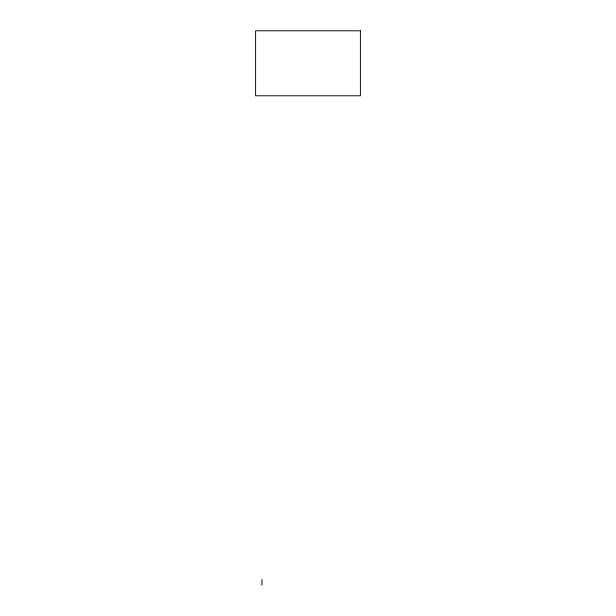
<?xml version="1.0" encoding="UTF-8"?>
<svg xmlns="http://www.w3.org/2000/svg" width="616" height="616" viewBox="0 0 616 616"><rect width="100%" height="100%" fill="white"/><g stroke="black" fill="none" stroke-linecap="round" stroke-linejoin="round"><path stroke-width="0.92" d="M261.939 579.294L261.939 585.2M360.406 30.8L255.594 30.8L255.594 95.788L360.406 95.788L360.406 30.8"/></g></svg>
